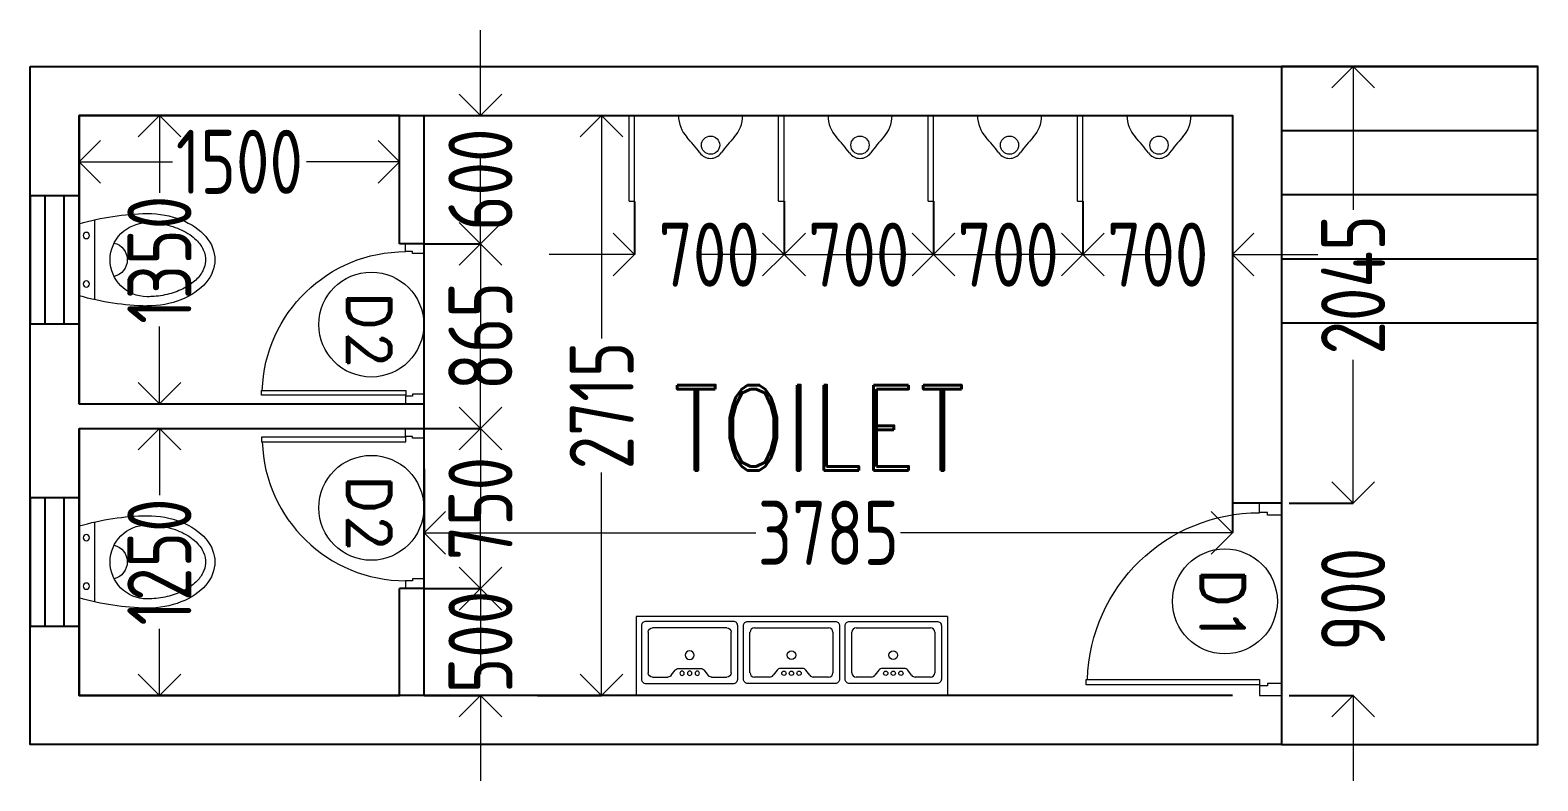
# Model space of a CAD drawing. Header units: inches. Extents: x -605 to 2991212, y -2872845 to 0.
# Drawn here: x 2185808 to 2192868, y -2733701 to -2730186 of the extents above; entities that cross this region are included whole.
import ezdxf

# ---------------------------------------------------------------- set-up
doc = ezdxf.new("R2010")
doc.units = ezdxf.units.IN
doc.header["$LTSCALE"] = 600
doc.header["$MEASUREMENT"] = 0
for name, color, linetype, lineweight in [('DIM', 251, 'Continuous', 0), ('FURNITURE', 23, 'Continuous', 9), ('OBJET', 251, 'Continuous', 9), ('TEXT', 7, 'Continuous', 0)]:
    doc.layers.add(name, color=color, linetype=linetype, lineweight=lineweight)
doc.layers.add('SnT-DIMENSION', color=7, linetype='Continuous')
doc.layers.add('SnT-ROAD', color=25, linetype='Continuous')
doc.layers.add('window', color=7, linetype='Continuous', lineweight=15, true_color=0x735461)
doc.styles.add('DIM', font='geniso.shx', dxfattribs={"width": 0.85})
doc.styles.add('PV_ROMAND', font='romand.shx')
doc.styles.add('ROMAND', font='romand.shx')
doc.dimstyles.new('ST-100', dxfattribs={"dimscale": 100, "dimtxt": 2.5, "dimasz": 2, "dimexe": 0.18, "dimexo": 0.0625, "dimgap": 0.2, "dimtad": 0, "dimdec": 0, "dimzin": 0, "dimdsep": 46, "dimtxsty": 'DIM', "dimblk": 'OPEN90', "dimcen": 0.09, "dimclrd": 256, "dimclrt": 7, "dimadec": 0, "dimazin": 0, "dimtfac": 1, "dimtdec": 0, "dimtofl": 0, "dimtmove": 0, "dimatfit": 3, "dimldrblk": 'OPEN90', "dimfxl": 1, "dimtolj": 1, "dimtzin": 0, "dimlwd": -1, "dimarcsym": 0})

# ---------------------------------------------------------------- blocks, each defined once
blk = doc.blocks.new('Urinal')
at = {"layer": 'OBJET'}
blk.add_circle((2454060.82, -2300340.1), 1.71, dxfattribs=at)
for centre, radius, start, end in [((2454055.28, -2300340.1), 6, 47.5611, 90), ((2454083.62, -2300309.11), 36, 227.5611, 233.6632), ((2454060.82, -2300340.1), 2.48, 306.3368, 53.6632), ((2454083.62, -2300371.1), 36, 126.3368, 132.4389), ((2454055.28, -2300340.1), 6, 270, 312.4389)]:
    blk.add_arc(centre, radius, start, end, dxfattribs=at)
blk = doc.blocks.new('door1')
at = {"layer": 'FURNITURE', "ltscale": 10}
blk.add_line((-29102.45, -2427.68), (-29134.02, -2427.68), dxfattribs=at)
for points in [[(-29103.25, -2391.1), (-29103.25, -2423.54), (-29102.22, -2423.54), (-29102.22, -2391.1)], [(-29134.02, -2425.03), (-29134.47, -2425.03), (-29134.47, -2423.52), (-29136.24, -2423.52), (-29136.24, -2427.68), (-29134.02, -2427.68)], [(-29102.45, -2425.03), (-29102.01, -2425.03), (-29102.01, -2423.52), (-29100.24, -2423.52), (-29100.24, -2427.68), (-29102.45, -2427.68)]]:
    blk.add_lwpolyline(points, close=True, dxfattribs=at)
blk.add_arc((-29102.22, -2423.52), 32.24, 91.8346, 180, dxfattribs=at)
blk = doc.blocks.new('D2')
at = {"layer": 'TEXT'}
blk.add_circle((2458088.9, -2300413.6), 245.7, dxfattribs=at)
at = {"layer": 'TEXT', "insert": (2457931.8, -2300320.5), "char_height": 206.12, "attachment_point": 1, "style": 'PV_ROMAND'}
blk.add_mtext('D2', dxfattribs=at)
blk = doc.blocks.new('WC')
at = {"layer": 'OBJET'}
for p, q in [((-6.48, 2.5), (6.48, 2.5)), ((-5.84, 0), (5.84, 0))]:
    blk.add_line(p, q, dxfattribs=at)
for centre in [(-3.93, 1.15), (3.93, 1.15)]:
    blk.add_circle(centre, 0.504, dxfattribs=at)
for centre, radius, start, end in [((34.68, 11.75), 42.19, 181.0205, 196.1744), ((0, 11), 6, 180, 0), ((-34.68, 11.75), 42.19, 343.8256, 358.9795), ((0, 5), 2.79, 13.4234, 166.5766)]:
    blk.add_arc(centre, radius, start, end, dxfattribs=at)
blk.add_ellipse((0, 11), major_axis=(0, 11), ratio=0.681818, start_param=4.712389, end_param=7.853982, dxfattribs=at)
blk.add_open_spline([(6, 11), (6, 11.71), (5.95, 12.42), (5.68, 14.24), (5.38, 15.32), (4.55, 17.24), (4.03, 18.06), (2.88, 19.36), (2.26, 19.83), (1.01, 20.41), (0.39, 20.53), (-0.74, 20.46), (-1.26, 20.32), (-2.29, 19.8), (-2.8, 19.41), (-3.77, 18.39), (-4.22, 17.76), (-4.99, 16.29), (-5.31, 15.46), (-5.78, 13.68), (-5.93, 12.73), (-5.99, 11.52), (-6, 11.26), (-6, 11)], degree=3, knots=[4.712389, 4.712389, 4.712389, 4.712389, 4.92559, 4.92559, 5.275668, 5.275668, 5.625747, 5.625747, 5.975825, 5.975825, 6.325903, 6.325903, 6.616019, 6.616019, 6.906135, 6.906135, 7.196251, 7.196251, 7.486368, 7.486368, 7.776484, 7.776484, 7.853982, 7.853982, 7.853982, 7.853982], dxfattribs=at)
blk = doc.blocks.new('D1')
at = {"layer": 'TEXT'}
blk.add_circle((2456730.2, -2276732.2), 245.7, dxfattribs=at)
at = {"layer": 'TEXT', "insert": (2456573, -2276639.1), "char_height": 206.12, "attachment_point": 1, "style": 'PV_ROMAND'}
blk.add_mtext('D1', dxfattribs=at)
blk = doc.blocks.new('svsdsdcsd')
at = {"layer": 'OBJET', "linetype": 'ByBlock'}
for p, q in [((165026.23, -53640.84), (165026.23, -53633.05)), ((165027.08, -53632.21), (165041.39, -53632.21)), ((165042.23, -53633.05), (165042.23, -53640.84)), ((165031.46, -53640.33), (165030.7, -53641.34)), ((165036.34, -53640), (165032.13, -53640)), ((165037.77, -53641.34), (165037.01, -53640.33)), ((165030.02, -53641.68), (165027.08, -53641.68)), ((165041.39, -53641.68), (165038.44, -53641.68))]:
    blk.add_line(p, q, dxfattribs=at)
blk.add_lwpolyline([(165042.66, -53642.94), (165025.81, -53642.94, -0.414214), (165024.97, -53642.1), (165024.97, -53631.78, -0.414214), (165025.81, -53630.94), (165042.66, -53630.94, -0.414214), (165043.5, -53631.78), (165043.5, -53642.1, -0.414214)], format="xyb", close=True, dxfattribs=at)
for centre, radius in [((165034.23, -53637.47), 0.842), ((165032.77, -53640.95), 0.421), ((165034.23, -53640.95), 0.421), ((165035.7, -53640.95), 0.421)]:
    blk.add_circle(centre, radius, dxfattribs=at)
for centre, start, end in [((165027.08, -53633.05), 90, 180), ((165041.39, -53633.05), 0, 90), ((165032.13, -53640.84), 90, 143.1301), ((165036.34, -53640.84), 36.8699, 90), ((165027.08, -53640.84), 180, 270), ((165030.02, -53640.84), 270, 323.1301), ((165038.44, -53640.84), 216.8699, 270), ((165041.39, -53640.84), 270, 0)]:
    blk.add_arc(centre, 0.842, start, end, dxfattribs=at)
blk = doc.blocks.new('5TV')
at = {"layer": 'SnT-ROAD', "color": 5, "linetype": 'ByBlock'}
blk.add_lwpolyline([(2695000, -2336680.5), (2695000, -2337280.5), (2695230, -2337280.5), (2695230, -2336680.5)], close=True, dxfattribs=at)
for points in [[(2695070.9, -2337280.5), (2695070.9, -2336680.5)], [(2695159.1, -2337280.5), (2695159.1, -2336680.5)]]:
    blk.add_lwpolyline(points, dxfattribs=at)
blk = doc.blocks.new('_Open90')
at = {"color": 0, "linetype": 'ByBlock', "lineweight": -2}
for p, q in [((-0.5, 0.5), (0, 0)), ((0, 0), (-1, 0)), ((0, 0), (-0.5, -0.5))]:
    blk.add_line(p, q, dxfattribs=at)
blk = doc.blocks.new('*D2000')
at = {"layer": 'Defpoints', "color": 0}
for p in [(2316610, -2789548.5), (2318110, -2789548.5), (2318110, -2789548.5)]:
    blk.add_point(p, dxfattribs=at)
at = {"layer": 'DIM', "color": 0, "linetype": 'ByBlock', "lineweight": -2}
for p, q in [((2316610, -2789548.5), (2316610, -2789548.5)), ((2318110, -2789548.5), (2318110, -2789548.5))]:
    blk.add_line(p, q, dxfattribs=at)
at = {"layer": 'DIM', "linetype": 'ByBlock'}
for p, q in [((2316810, -2789548.5), (2317046.6, -2789548.5)), ((2317910, -2789548.5), (2317673.3, -2789548.5))]:
    blk.add_line(p, q, dxfattribs=at)
at = {"layer": 'DIM', "xscale": 200, "yscale": 200, "zscale": 200}
for p, rotation in [((2316610, -2789548.5), 179.9999999999822), ((2318110, -2789548.5), 359.9999999999822)]:
    blk.add_blockref('_Open90', p, dxfattribs=dict(at, rotation=rotation))
at = {"layer": 'DIM', "color": 7, "insert": (2317360, -2789548.5), "char_height": 300, "attachment_point": 5, "style": 'DIM'}
blk.add_mtext('\\A1;1500', dxfattribs=at)
blk = doc.blocks.new('*D2001')
at = {"layer": 'Defpoints', "color": 0}
for p in [(2316610, -2790797.1), (2316610, -2792047.1), (2316985.3, -2792047.1)]:
    blk.add_point(p, dxfattribs=at)
at = {"layer": 'DIM', "color": 0, "linetype": 'ByBlock', "lineweight": -2}
for p, q in [((2316685.3, -2790797.1), (2316985.3, -2790797.1)), ((2316685.3, -2792047.1), (2316985.3, -2792047.1))]:
    blk.add_line(p, q, dxfattribs=at)
at = {"layer": 'DIM', "linetype": 'ByBlock'}
for p, q in [((2316985.3, -2790997.1), (2316985.3, -2791108.7)), ((2316985.3, -2791847.1), (2316985.3, -2791735.4))]:
    blk.add_line(p, q, dxfattribs=at)
at = {"layer": 'DIM', "xscale": 200, "yscale": 200, "zscale": 200}
for p, rotation in [((2316985.3, -2790797.1), 89.99999999997867), ((2316985.3, -2792047.1), 269.9999999999786)]:
    blk.add_blockref('_Open90', p, dxfattribs=dict(at, rotation=rotation))
at = {"layer": 'DIM', "color": 7, "insert": (2316985.3, -2791422.1), "char_height": 300, "attachment_point": 5, "rotation": 90, "style": 'DIM'}
blk.add_mtext('\\A1;1250', dxfattribs=at)
blk = doc.blocks.new('*D2002')
at = {"layer": 'Defpoints', "color": 0}
for p in [(2318225, -2790575.6), (2322010, -2790575.6), (2322010, -2791285.9)]:
    blk.add_point(p, dxfattribs=at)
at = {"layer": 'DIM', "color": 0, "linetype": 'ByBlock', "lineweight": -2}
for p, q in [((2318225, -2790985.9), (2318225, -2791285.9)), ((2322010, -2790985.9), (2322010, -2791285.9))]:
    blk.add_line(p, q, dxfattribs=at)
at = {"layer": 'DIM', "linetype": 'ByBlock'}
for p, q in [((2318425, -2791285.9), (2319778.7, -2791285.9)), ((2321810, -2791285.9), (2320456.2, -2791285.9))]:
    blk.add_line(p, q, dxfattribs=at)
at = {"layer": 'DIM', "xscale": 200, "yscale": 200, "zscale": 200}
for p, rotation in [((2318225, -2791285.9), 179.9999999999859), ((2322010, -2791285.9), 359.9999999999859)]:
    blk.add_blockref('_Open90', p, dxfattribs=dict(at, rotation=rotation))
at = {"layer": 'DIM', "color": 7, "insert": (2320117.5, -2791285.9), "char_height": 300, "attachment_point": 5, "style": 'DIM'}
blk.add_mtext('\\A1;3785', dxfattribs=at)
blk = doc.blocks.new('*D2003')
at = {"layer": 'Defpoints', "color": 0}
for p in [(2318703, -2789332.1), (2318703, -2792047.1), (2319056, -2792047.1)]:
    blk.add_point(p, dxfattribs=at)
at = {"layer": 'DIM', "color": 0, "linetype": 'ByBlock', "lineweight": -2}
for p, q in [((2318756, -2789332.1), (2319056, -2789332.1)), ((2318756, -2792047.1), (2319056, -2792047.1))]:
    blk.add_line(p, q, dxfattribs=at)
at = {"layer": 'DIM', "linetype": 'ByBlock'}
for p, q in [((2319056, -2789532.1), (2319056, -2790376.3)), ((2319056, -2791847.1), (2319056, -2791002.8))]:
    blk.add_line(p, q, dxfattribs=at)
at = {"layer": 'DIM', "xscale": 200, "yscale": 200, "zscale": 200}
for p, rotation in [((2319056, -2789332.1), 90.00000000046188), ((2319056, -2792047.1), 270.0000000004619)]:
    blk.add_blockref('_Open90', p, dxfattribs=dict(at, rotation=rotation))
at = {"layer": 'DIM', "color": 7, "insert": (2319056, -2790689.6), "char_height": 300, "attachment_point": 5, "rotation": 90, "style": 'DIM'}
blk.add_mtext('\\A1;2715', dxfattribs=at)
blk = doc.blocks.new('*D2004')
at = {"layer": 'Defpoints', "color": 0}
for p in [(2316968.8, -2789332.1), (2316985.3, -2789332.1), (2316985.3, -2790682.1)]:
    blk.add_point(p, dxfattribs=at)
at = {"layer": 'DIM', "color": 0, "linetype": 'ByBlock', "lineweight": -2}
for p, q in [((2316968.8, -2789332.1), (2316985.3, -2789332.1)), ((2316985.3, -2790682.1), (2316985.3, -2790682.1))]:
    blk.add_line(p, q, dxfattribs=at)
at = {"layer": 'DIM', "linetype": 'ByBlock'}
for p, q in [((2316985.3, -2789532.1), (2316985.3, -2789693.7)), ((2316985.3, -2790482.1), (2316985.3, -2790320.4))]:
    blk.add_line(p, q, dxfattribs=at)
at = {"layer": 'DIM', "xscale": 200, "yscale": 200, "zscale": 200}
for p, rotation in [((2316985.3, -2789332.1), 90), ((2316985.3, -2790682.1), 270)]:
    blk.add_blockref('_Open90', p, dxfattribs=dict(at, rotation=rotation))
at = {"layer": 'DIM', "color": 7, "insert": (2316985.3, -2790007.1), "char_height": 300, "attachment_point": 5, "rotation": 90, "style": 'DIM'}
blk.add_mtext('\\A1;1350', dxfattribs=at)
blk = doc.blocks.new('*D2005')
at = {"layer": 'Defpoints', "color": 0}
for p in [(2318225, -2789332.1), (2318225, -2789932.1), (2318488.5, -2789932.1)]:
    blk.add_point(p, dxfattribs=at)
at = {"layer": 'DIM', "linetype": 'ByBlock'}
for p, q in [((2318488.5, -2789132.1), (2318488.5, -2788932.1)), ((2318488.5, -2790132.1), (2318488.5, -2790332.1))]:
    blk.add_line(p, q, dxfattribs=at)
at = {"layer": 'DIM', "color": 0, "linetype": 'ByBlock', "lineweight": -2}
for p, q in [((2318225, -2789332.1), (2318488.5, -2789332.1)), ((2318225, -2789932.1), (2318488.5, -2789932.1))]:
    blk.add_line(p, q, dxfattribs=at)
at = {"layer": 'DIM', "xscale": 200, "yscale": 200, "zscale": 200}
for p, rotation in [((2318488.5, -2789332.1), 270), ((2318488.5, -2789932.1), 90)]:
    blk.add_blockref('_Open90', p, dxfattribs=dict(at, rotation=rotation))
at = {"layer": 'DIM', "color": 7, "insert": (2318488.5, -2789632.1), "char_height": 300, "attachment_point": 5, "rotation": 90, "style": 'DIM'}
blk.add_mtext('\\A1;600', dxfattribs=at)
blk = doc.blocks.new('*D2006')
at = {"layer": 'Defpoints', "color": 0}
for p in [(2318225, -2789932.1), (2318225, -2790797.1), (2318488.5, -2790797.1)]:
    blk.add_point(p, dxfattribs=at)
at = {"layer": 'DIM', "linetype": 'ByBlock'}
for p, q in [((2318488.5, -2789732.1), (2318488.5, -2789532.1)), ((2318488.5, -2790997.1), (2318488.5, -2791197.1))]:
    blk.add_line(p, q, dxfattribs=at)
at = {"layer": 'DIM', "color": 0, "linetype": 'ByBlock', "lineweight": -2}
for p, q in [((2318225, -2789932.1), (2318488.5, -2789932.1)), ((2318225, -2790797.1), (2318488.5, -2790797.1))]:
    blk.add_line(p, q, dxfattribs=at)
at = {"layer": 'DIM', "xscale": 200, "yscale": 200, "zscale": 200}
for p, rotation in [((2318488.5, -2789932.1), 270), ((2318488.5, -2790797.1), 90)]:
    blk.add_blockref('_Open90', p, dxfattribs=dict(at, rotation=rotation))
at = {"layer": 'DIM', "color": 7, "insert": (2318488.5, -2790364.6), "char_height": 300, "attachment_point": 5, "rotation": 90, "style": 'DIM'}
blk.add_mtext('\\A1;865', dxfattribs=at)
blk = doc.blocks.new('*D2007')
at = {"layer": 'Defpoints', "color": 0}
for p in [(2318225, -2790797.1), (2318225, -2791547.1), (2318488.5, -2791547.1)]:
    blk.add_point(p, dxfattribs=at)
at = {"layer": 'DIM', "linetype": 'ByBlock'}
for p, q in [((2318488.5, -2790597.1), (2318488.5, -2790397.1)), ((2318488.5, -2791747.1), (2318488.5, -2791947.1))]:
    blk.add_line(p, q, dxfattribs=at)
at = {"layer": 'DIM', "color": 0, "linetype": 'ByBlock', "lineweight": -2}
for p, q in [((2318225, -2790797.1), (2318488.5, -2790797.1)), ((2318225, -2791547.1), (2318488.5, -2791547.1))]:
    blk.add_line(p, q, dxfattribs=at)
at = {"layer": 'DIM', "xscale": 200, "yscale": 200, "zscale": 200}
for p, rotation in [((2318488.5, -2790797.1), 270), ((2318488.5, -2791547.1), 90)]:
    blk.add_blockref('_Open90', p, dxfattribs=dict(at, rotation=rotation))
at = {"layer": 'DIM', "color": 7, "insert": (2318488.5, -2791172.1), "char_height": 300, "attachment_point": 5, "rotation": 90, "style": 'DIM'}
blk.add_mtext('\\A1;750', dxfattribs=at)
blk = doc.blocks.new('*D2008')
at = {"layer": 'Defpoints', "color": 0}
for p in [(2318225, -2791547.1), (2318225, -2792047.1), (2318488.5, -2792047.1)]:
    blk.add_point(p, dxfattribs=at)
at = {"layer": 'DIM', "linetype": 'ByBlock'}
for p, q in [((2318488.5, -2791347.1), (2318488.5, -2791147.1)), ((2318488.5, -2792247.1), (2318488.5, -2792447.1))]:
    blk.add_line(p, q, dxfattribs=at)
at = {"layer": 'DIM', "color": 0, "linetype": 'ByBlock', "lineweight": -2}
for p, q in [((2318225, -2791547.1), (2318488.5, -2791547.1)), ((2318225, -2792047.1), (2318488.5, -2792047.1))]:
    blk.add_line(p, q, dxfattribs=at)
at = {"layer": 'DIM', "xscale": 200, "yscale": 200, "zscale": 200}
for p, rotation in [((2318488.5, -2791547.1), 270), ((2318488.5, -2792047.1), 90)]:
    blk.add_blockref('_Open90', p, dxfattribs=dict(at, rotation=rotation))
at = {"layer": 'DIM', "color": 7, "insert": (2318488.5, -2791797.1), "char_height": 300, "attachment_point": 5, "rotation": 90, "style": 'DIM'}
blk.add_mtext('\\A1;500', dxfattribs=at)
blk = doc.blocks.new('*D2009')
at = {"layer": 'Defpoints', "color": 0}
for p in [(2321310, -2789732.1), (2322010, -2789732.1), (2322010, -2789983.1)]:
    blk.add_point(p, dxfattribs=at)
at = {"layer": 'DIM', "color": 0, "linetype": 'ByBlock', "lineweight": -2}
for p, q in [((2321310, -2789732.1), (2321310, -2789983.1)), ((2322010, -2789732.1), (2322010, -2789983.1))]:
    blk.add_line(p, q, dxfattribs=at)
at = {"layer": 'DIM', "linetype": 'ByBlock'}
for p, q in [((2321110, -2789983.1), (2320910, -2789983.1)), ((2322210, -2789983.1), (2322410, -2789983.1))]:
    blk.add_line(p, q, dxfattribs=at)
at = {"layer": 'DIM', "xscale": 200, "yscale": 200, "zscale": 200}
blk.add_blockref('_Open90', (2321310, -2789983.1), dxfattribs=at)
at = {"layer": 'DIM', "xscale": 200, "yscale": 200, "zscale": 200, "rotation": 180}
blk.add_blockref('_Open90', (2322010, -2789983.1), dxfattribs=at)
at = {"layer": 'DIM', "color": 7, "insert": (2321660, -2789983.1), "char_height": 300, "attachment_point": 5, "style": 'DIM'}
blk.add_mtext('\\A1;700', dxfattribs=at)
blk = doc.blocks.new('*D2010')
at = {"layer": 'Defpoints', "color": 0}
for p in [(2320610, -2789732.1), (2321310, -2789732.1), (2321310, -2789983.1)]:
    blk.add_point(p, dxfattribs=at)
at = {"layer": 'DIM', "color": 0, "linetype": 'ByBlock', "lineweight": -2}
for p, q in [((2320610, -2789732.1), (2320610, -2789983.1)), ((2321310, -2789732.1), (2321310, -2789983.1))]:
    blk.add_line(p, q, dxfattribs=at)
at = {"layer": 'DIM', "linetype": 'ByBlock'}
for p, q in [((2320410, -2789983.1), (2320210, -2789983.1)), ((2321510, -2789983.1), (2321710, -2789983.1))]:
    blk.add_line(p, q, dxfattribs=at)
at = {"layer": 'DIM', "xscale": 200, "yscale": 200, "zscale": 200}
blk.add_blockref('_Open90', (2320610, -2789983.1), dxfattribs=at)
at = {"layer": 'DIM', "xscale": 200, "yscale": 200, "zscale": 200, "rotation": 180}
blk.add_blockref('_Open90', (2321310, -2789983.1), dxfattribs=at)
at = {"layer": 'DIM', "color": 7, "insert": (2320960, -2789983.1), "char_height": 300, "attachment_point": 5, "style": 'DIM'}
blk.add_mtext('\\A1;700', dxfattribs=at)
blk = doc.blocks.new('*D2011')
at = {"layer": 'Defpoints', "color": 0}
for p in [(2319910, -2789732.1), (2320610, -2789732.1), (2320610, -2789983.1)]:
    blk.add_point(p, dxfattribs=at)
at = {"layer": 'DIM', "color": 0, "linetype": 'ByBlock', "lineweight": -2}
for p, q in [((2319910, -2789732.1), (2319910, -2789983.1)), ((2320610, -2789732.1), (2320610, -2789983.1))]:
    blk.add_line(p, q, dxfattribs=at)
at = {"layer": 'DIM', "linetype": 'ByBlock'}
for p, q in [((2319710, -2789983.1), (2319510, -2789983.1)), ((2320810, -2789983.1), (2321010, -2789983.1))]:
    blk.add_line(p, q, dxfattribs=at)
at = {"layer": 'DIM', "xscale": 200, "yscale": 200, "zscale": 200}
blk.add_blockref('_Open90', (2319910, -2789983.1), dxfattribs=at)
at = {"layer": 'DIM', "xscale": 200, "yscale": 200, "zscale": 200, "rotation": 180}
blk.add_blockref('_Open90', (2320610, -2789983.1), dxfattribs=at)
at = {"layer": 'DIM', "color": 7, "insert": (2320260, -2789983.1), "char_height": 300, "attachment_point": 5, "style": 'DIM'}
blk.add_mtext('\\A1;700', dxfattribs=at)
blk = doc.blocks.new('*D2012')
at = {"layer": 'Defpoints', "color": 0}
for p in [(2319210, -2789735.1), (2319910, -2789732.1), (2319910, -2789983.1)]:
    blk.add_point(p, dxfattribs=at)
at = {"layer": 'DIM', "color": 0, "linetype": 'ByBlock', "lineweight": -2}
for p, q in [((2319210, -2789735.1), (2319210, -2789983.1)), ((2319910, -2789732.1), (2319910, -2789983.1))]:
    blk.add_line(p, q, dxfattribs=at)
at = {"layer": 'DIM', "linetype": 'ByBlock'}
for p, q in [((2319010, -2789983.1), (2318810, -2789983.1)), ((2320110, -2789983.1), (2320310, -2789983.1))]:
    blk.add_line(p, q, dxfattribs=at)
at = {"layer": 'DIM', "xscale": 200, "yscale": 200, "zscale": 200}
blk.add_blockref('_Open90', (2319210, -2789983.1), dxfattribs=at)
at = {"layer": 'DIM', "xscale": 200, "yscale": 200, "zscale": 200, "rotation": 180}
blk.add_blockref('_Open90', (2319910, -2789983.1), dxfattribs=at)
at = {"layer": 'DIM', "color": 7, "insert": (2319560, -2789983.1), "char_height": 300, "attachment_point": 5, "style": 'DIM'}
blk.add_mtext('\\A1;700', dxfattribs=at)
blk = doc.blocks.new('*D2013')
at = {"layer": 'Defpoints', "color": 0}
for p in [(2322240, -2791147.1), (2322575, -2791147.1), (2322240, -2792047.1)]:
    blk.add_point(p, dxfattribs=at)
at = {"layer": 'DIM', "linetype": 'ByBlock'}
for p, q in [((2322575, -2790947.1), (2322575, -2790747.1)), ((2322575, -2792247.1), (2322575, -2792447.1))]:
    blk.add_line(p, q, dxfattribs=at)
at = {"layer": 'DIM', "color": 0, "linetype": 'ByBlock', "lineweight": -2}
for p, q in [((2322275, -2791147.1), (2322575, -2791147.1)), ((2322275, -2792047.1), (2322575, -2792047.1))]:
    blk.add_line(p, q, dxfattribs=at)
at = {"layer": 'DIM', "xscale": 200, "yscale": 200, "zscale": 200}
for p, rotation in [((2322575, -2791147.1), 270), ((2322575, -2792047.1), 90)]:
    blk.add_blockref('_Open90', p, dxfattribs=dict(at, rotation=rotation))
at = {"layer": 'DIM', "color": 7, "insert": (2322575, -2791597.1), "char_height": 300, "attachment_point": 5, "rotation": 90, "style": 'DIM'}
blk.add_mtext('\\A1;900', dxfattribs=at)
blk = doc.blocks.new('*D2014')
at = {"layer": 'Defpoints', "color": 0}
for p in [(2322240, -2789102.1), (2322575, -2789102.1), (2322242.8, -2791147.1)]:
    blk.add_point(p, dxfattribs=at)
at = {"layer": 'DIM', "color": 0, "linetype": 'ByBlock', "lineweight": -2}
for p, q in [((2322275, -2789102.1), (2322575, -2789102.1)), ((2322275, -2791147.1), (2322575, -2791147.1))]:
    blk.add_line(p, q, dxfattribs=at)
at = {"layer": 'DIM', "linetype": 'ByBlock'}
for p, q in [((2322575, -2789302.1), (2322575, -2789773.1)), ((2322575, -2790947.1), (2322575, -2790476.1))]:
    blk.add_line(p, q, dxfattribs=at)
at = {"layer": 'DIM', "xscale": 200, "yscale": 200, "zscale": 200}
for p, rotation in [((2322575, -2789102.1), 90), ((2322575, -2791147.1), 270)]:
    blk.add_blockref('_Open90', p, dxfattribs=dict(at, rotation=rotation))
at = {"layer": 'DIM', "color": 7, "insert": (2322575, -2790124.6), "char_height": 300, "attachment_point": 5, "rotation": 90, "style": 'DIM'}
blk.add_mtext('\\A1;2045', dxfattribs=at)
blk = doc.blocks.new('RT5BN')
at = {"layer": 'OBJET', "linetype": 'ByBlock'}
for points in [[(2320676, -2791677.1), (2319218.4, -2791677.1), (2319218.4, -2792047.1)], [(2320676, -2791677.1), (2320676, -2792047.1)]]:
    blk.add_lwpolyline(points, dxfattribs=at)
at = {"layer": 'SnT-ROAD', "color": 0, "linetype": 'ByBlock'}
blk.add_lwpolyline([(2316380, -2789102.1), (2322240, -2789102.1), (2322240, -2792277.1), (2316380, -2792277.1)], close=True, dxfattribs=at)
for points in [[(2322240, -2792277.1), (2323440, -2792277.1), (2323440, -2789102.1), (2322240, -2789102.1)], [(2322240, -2789102.1), (2323440, -2789102.1)], [(2318110, -2789932.1), (2318110, -2789332.1), (2316610, -2789332.1), (2316610, -2790682.1), (2318225, -2790682.1)], [(2316610, -2790797.1), (2318225, -2790797.1), (2318225, -2789332.1)], [(2316610, -2790682.1), (2316610, -2789332.1), (2322010, -2789332.1), (2322010, -2791147.1)], [(2322240, -2789402.1), (2323440, -2789402.1)], [(2322240, -2789702.1), (2323440, -2789702.1)], [(2318225, -2789932.1), (2318110, -2789932.1)], [(2322240, -2790002.1), (2323440, -2790002.1)], [(2322240, -2790302.1), (2323440, -2790302.1)], [(2316610, -2790797.1), (2316610, -2792047.1), (2318110, -2792047.1), (2318110, -2791547.1)], [(2322010, -2792047.1), (2316610, -2792047.1), (2316610, -2790797.1)], [(2318225, -2792047.1), (2318225, -2790797.1)], [(2322240, -2791147.1), (2322010, -2791147.1)], [(2318225, -2791547.1), (2318110, -2791547.1)]]:
    blk.add_lwpolyline(points, dxfattribs=at)
at = {"layer": 'window', "color": 146, "linetype": 'ByBlock', "true_color": 0x105689}
for p, q in [((2319185, -2789732.1), (2319185, -2789332.1)), ((2319210, -2789732.1), (2319210, -2789332.1)), ((2319885, -2789732.1), (2319885, -2789332.1)), ((2319910, -2789732.1), (2319910, -2789332.1)), ((2320585, -2789732.1), (2320585, -2789332.1)), ((2320610, -2789732.1), (2320610, -2789332.1)), ((2321285, -2789732.1), (2321285, -2789332.1)), ((2321310, -2789732.1), (2321310, -2789332.1))]:
    blk.add_line(p, q, dxfattribs=at)
for points in [[(2319185, -2789732.1), (2319210, -2789732.1)], [(2319885, -2789732.1), (2319910, -2789732.1)], [(2320585, -2789732.1), (2320610, -2789732.1)], [(2321285, -2789732.1), (2321310, -2789732.1)]]:
    blk.add_lwpolyline(points, dxfattribs=at)
at = {"linetype": 'ByBlock', "xscale": -28.86666666666667, "yscale": 28.86666666666667, "zscale": 28.86666666666667, "rotation": 270.0000000000005}
for p in [(2316610, -2790007.1), (2316610, -2791422.1)]:
    blk.add_blockref('WC', p, dxfattribs=at)
at = {"yscale": 24.28977272701567}
for p, xscale, zscale in [((6328112.2, -1489016.9), -24.28977272701567, 24.28977272701566), ((-1688699, -1489016.9), 24.28977272701567, 24.28977272701567), ((-1688222.3, -1489016.9), 24.28977272701567, 24.28977272701567)]:
    blk.add_blockref('svsdsdcsd', p, dxfattribs=dict(at, xscale=xscale, zscale=zscale))
at = {"layer": 'FURNITURE'}
for p, xscale, yscale, zscale, rotation in [((2267648.3, -3396937), -20.83333333353723, 20.83333333353723, 20.83333333353723, 90.00000000000037), ((2267648.3, -2184542.1), 20.83333333353723, 20.83333333353723, 20.83333333353723, 90.00000000000051), ((2261548, -3519553), -25.00000000022915, 25.00000000022915, 25.00000000022915, 90.00000000000031)]:
    blk.add_blockref('door1', p, dxfattribs=dict(at, xscale=xscale, yscale=yscale, zscale=zscale, rotation=rotation))
at = {"layer": 'SnT-ROAD', "color": 4, "linetype": 'ByBlock', "xscale": 24.99999999999999, "yscale": 25, "zscale": 25, "rotation": 270.0000000000005}
for p in [(59828068.6, 58562050), (59828768.6, 58562050), (59829468.6, 58562050), (59830168.6, 58562050)]:
    blk.add_blockref('Urinal', p, dxfattribs=at)
at = {"layer": 'SnT-ROAD', "color": 1, "linetype": 'ByBlock', "rotation": 3.419401984568259e-07}
for p in [(-378620, -453026.6), (-378620, -454441.6)]:
    blk.add_blockref('5TV', p, dxfattribs=at)
at = {"layer": 'SnT-ROAD', "color": 4, "linetype": 'ByBlock', "rotation": 270.0000000000005}
for name, p in [('D2', (4618391.1, -332221.6)), ('D2', (4618391.1, -333079.7)), ('D1', (4598706.7, -334876.4))]:
    blk.add_blockref(name, p, dxfattribs=at)
at = {"layer": 'SnT-DIMENSION', "linetype": 'ByBlock', "insert": (2317691.1, -2790593.6), "char_height": 400, "width": 4548.905, "attachment_point": 1, "style": 'ROMAND'}
blk.add_mtext('\\pxqc;{\\W0.8; TOILET}', dxfattribs=at)
at = {"layer": 'DIM', "linetype": 'ByBlock'}
for base, p1, p2, picture, middle in [((2318488.5, -2789932.1), (2318225, -2789332.1), (2318225, -2789932.1), '*D2005', (2318488.5, -2789632.1)), ((2322575, -2789102.1), (2322242.8, -2791147.1), (2322240, -2789102.1), '*D2014', (2322575, -2790124.6)), ((2316985.3, -2789332.1), (2316985.3, -2790682.1), (2316968.8, -2789332.1), '*D2004', (2316985.3, -2790007.1)), ((2318488.5, -2790797.1), (2318225, -2789932.1), (2318225, -2790797.1), '*D2006', (2318488.5, -2790364.6)), ((2318488.5, -2791547.1), (2318225, -2790797.1), (2318225, -2791547.1), '*D2007', (2318488.5, -2791172.1)), ((2322575, -2791147.1), (2322240, -2792047.1), (2322240, -2791147.1), '*D2013', (2322575, -2791597.1)), ((2232738.3, -2792047.1), (2318225, -2791547.1), (2232474.8, -2792047.1), '*D2008', (2318488.5, -2791797.1))]:
    dim = blk.add_linear_dim(base=base, p1=p1, p2=p2, angle=90, dimstyle='ST-100', override={"dimtxt": 3, "dimexe": 0, "dimexo": 0, "dimfxl": 3, "dimfxlon": 1, "dimtfillclr": 256, "dimarcsym": 1}, dxfattribs=at)
    dim.commit()
    dim.dimension.update_dxf_attribs({"geometry": picture, "text_midpoint": middle})
for p1, p2, distance, picture, middle in [((2318703, -2789332.1), (2318703, -2792047.1), 353, '*D2003', (2319056, -2790689.6)), ((2316610, -2789548.5), (2318110, -2789548.5), 0, '*D2000', (2317360, -2789548.5)), ((2318225, -2790575.6), (2322010, -2790575.6), -710.3, '*D2002', (2320117.5, -2791285.9)), ((2316610, -2790797.1), (2316610, -2792047.1), 375.4, '*D2001', (2316985.3, -2791422.1))]:
    dim = blk.add_aligned_dim(p1=p1, p2=p2, distance=distance, dimstyle='ST-100', override={"dimtxt": 3, "dimexe": 0, "dimexo": 0, "dimblk": 'Open90', "dimfxl": 3, "dimfxlon": 1, "dimtfillclr": 256, "dimarcsym": 1}, dxfattribs=at)
    dim.commit()
    dim.dimension.update_dxf_attribs({"geometry": picture, "text_midpoint": middle})
for base, p1, p2, picture, middle in [((2319910, -2789983.1), (2319210, -2789735.1), (2319910, -2789732.1), '*D2012', (2319560, -2789983.1)), ((2320610, -2789983.1), (2319910, -2789732.1), (2320610, -2789732.1), '*D2011', (2320260, -2789983.1)), ((2321310, -2789983.1), (2320610, -2789732.1), (2321310, -2789732.1), '*D2010', (2320960, -2789983.1)), ((2322010, -2789983.1), (2321310, -2789732.1), (2322010, -2789732.1), '*D2009', (2321660, -2789983.1))]:
    dim = blk.add_linear_dim(base=base, p1=p1, p2=p2, dimstyle='ST-100', override={"dimtxt": 3, "dimexe": 0, "dimexo": 0, "dimfxl": 3, "dimfxlon": 1, "dimtfillclr": 256, "dimarcsym": 1}, dxfattribs=at)
    dim.commit()
    dim.dimension.update_dxf_attribs({"geometry": picture, "text_midpoint": middle})

msp = doc.modelspace()

# ---------------------------------------------------------------- block references
at = {"color": 1}
msp.add_blockref('RT5BN', (-130572.3, 58745.8), dxfattribs=at)

doc.saveas('drawing.dxf')
